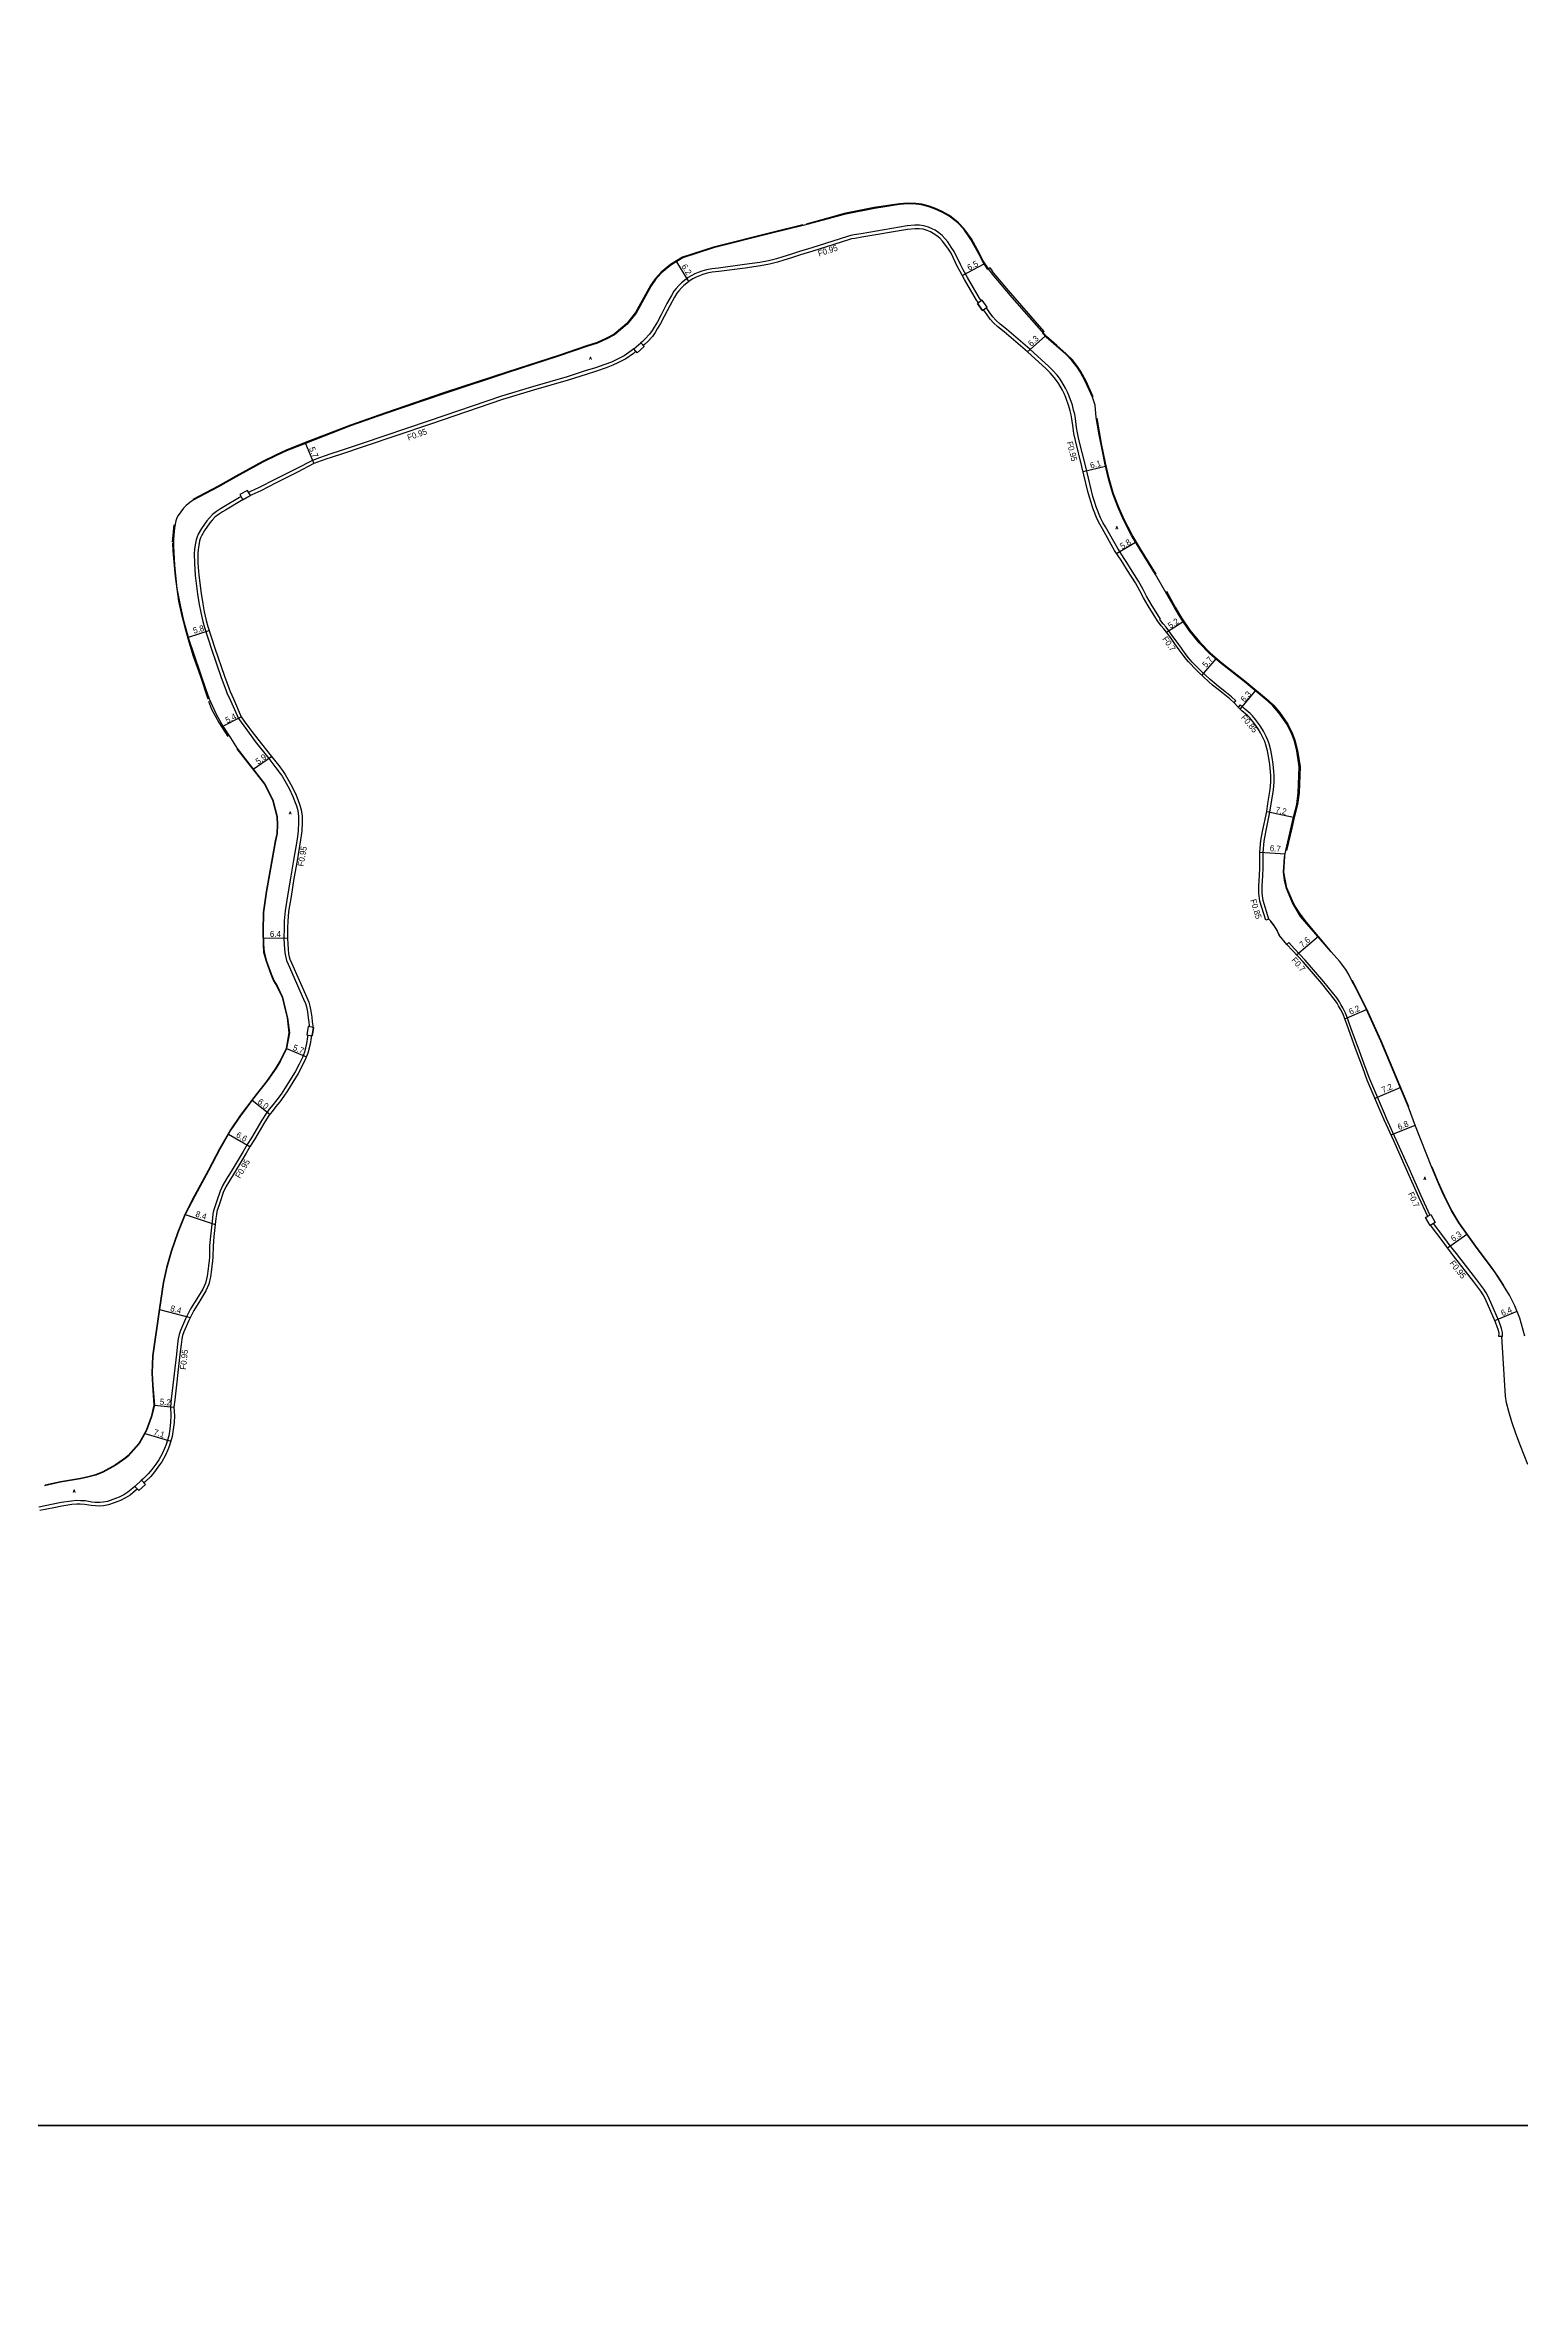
# Model space of a CAD drawing. Header units: metres. Extents: x -28002 to -25600, y -78000 to -76200.
# Drawn here: x -26322 to -25931, y -77442 to -76850 of the extents above; entities that cross this region are included whole.
import ezdxf

# ---------------------------------------------------------------- set-up
doc = ezdxf.new("R2010")
doc.units = ezdxf.units.M
doc.header["$LTSCALE"] = 2.5
for name, color, linetype in [('側溝・桝', 7, 'Continuous'), ('図郭', 7, 'Continuous'), ('幅員', 7, 'Continuous'), ('歩道・分離帯・安全施設', 7, 'Continuous'), ('舗装', 7, 'Continuous'), ('道路', 7, 'Continuous')]:
    doc.layers.add(name, color=color, linetype=linetype)
doc.styles.get("Standard").update_dxf_attribs({"font": ''})
doc.styles.add('YOKO_DECO', font='txt.shx', dxfattribs={"bigfont": 'extfont.shx'})
doc.styles.get('Standard').set_extended_font_data('@MS PGothic')

msp = doc.modelspace()

# ---------------------------------------------------------------- linework, layer by layer
at = {"layer": '側溝・桝'}
for points in [[(-26074.11, -76917.73), (-26074.57, -76917.08), (-26077.75, -76911.62), (-26078.94, -76909.53), (-26079.63, -76908.14), (-26081.29, -76904.72), (-26082.06, -76903.56), (-26083.02, -76902.19), (-26083.67, -76901.34), (-26084.46, -76900.51), (-26085.32, -76899.78), (-26086.34, -76899.12), (-26087.13, -76898.69), (-26088.11, -76898.29), (-26089.32, -76897.92), (-26090.45, -76897.76), (-26091.69, -76897.77), (-26093.73, -76897.96), (-26105.85, -76900.04), (-26107.75, -76900.34), (-26108.66, -76900.5), (-26109.51, -76900.71), (-26115.3, -76902.56), (-26118.94, -76903.71), (-26122.19, -76904.72), (-26124.57, -76905.5), (-26126.6, -76906.13), (-26128.28, -76906.62), (-26130.36, -76907.16), (-26132.66, -76907.59), (-26136.71, -76908.17), (-26143.6, -76909.08), (-26145.4, -76909.3), (-26146.77, -76909.53), (-26148.04, -76909.89), (-26148.99, -76910.26), (-26149.87, -76910.65), (-26150.81, -76911.14), (-26151.61, -76911.62), (-26152.56, -76912.34), (-26153.38, -76913.04), (-26154.06, -76913.66), (-26154.82, -76914.5), (-26155.37, -76915.21), (-26156.07, -76916.36), (-26157.24, -76918.49), (-26158.77, -76921.42), (-26159.77, -76923.32), (-26160.59, -76924.7), (-26161.14, -76925.6), (-26161.82, -76926.58), (-26162.96, -76927.79), (-26163.8, -76928.56), (-26164.11, -76928.82)], [(-26007.27, -77023.98), (-26006.81, -77023.45), (-26008.03, -77022.39), (-26009.79, -77021.02), (-26011.44, -77019.69), (-26012.57, -77018.76), (-26013.6, -77017.83), (-26014.95, -77016.62), (-26016.16, -77015.49), (-26017.3, -77014.33), (-26018.36, -77013.25), (-26018.87, -77012.7), (-26019.37, -77012.08), (-26020.23, -77010.96), (-26021.25, -77009.55), (-26022.38, -77007.98), (-26023.46, -77006.44), (-26024.6, -77004.94), (-26025.3, -77004.03), (-26026.06, -77003.14), (-26026.95, -77002), (-26026.76, -77001.89), (-26029.24, -76997.89), (-26030.45, -76995.77), (-26031.36, -76994.01), (-26032.59, -76991.83), (-26034.66, -76988.54), (-26035.7, -76986.89), (-26036.4, -76985.83), (-26038.08, -76983.24), (-26041.31, -76977.52), (-26042.01, -76976.32), (-26042.66, -76975.07), (-26043.75, -76972.21), (-26044.23, -76970.77), (-26044.62, -76969.43), (-26045.04, -76967.93), (-26046.63, -76961.31), (-26048.32, -76954.43), (-26048.73, -76952.6), (-26048.95, -76951.2), (-26049.26, -76948.85), (-26049.43, -76947.74), (-26049.72, -76946.61), (-26050.05, -76945.3), (-26050.9, -76942.94), (-26051.34, -76941.9), (-26051.85, -76940.88), (-26052.85, -76939.17), (-26053.49, -76938.23), (-26054.12, -76937.42), (-26055.25, -76936.17), (-26056.3, -76935.07), (-26061.34, -76930.55), (-26067.5, -76925.25), (-26069.13, -76923.89), (-26070.25, -76922.87), (-26071.08, -76921.99), (-26072.05, -76920.67), (-26072.79, -76919.61)], [(-26166.02, -76930.42), (-26166.67, -76930.97), (-26168.55, -76932.31), (-26170.64, -76933.32), (-26171.91, -76933.93), (-26173.63, -76934.6), (-26176.15, -76935.47), (-26178.83, -76936.3), (-26183.63, -76937.85), (-26192.79, -76940.52), (-26201.01, -76942.93), (-26220.07, -76949.46), (-26237.8, -76955.43), (-26243.33, -76957.3), (-26246.35, -76958.27), (-26247.62, -76958.75), (-26249.09, -76959.28), (-26250.93, -76959.95), (-26255.28, -76962.2), (-26260.92, -76965.02), (-26265.06, -76967.13), (-26267.33, -76968.15), (-26267.82, -76968.43)], [(-26269.8, -76969.53), (-26270.19, -76969.75), (-26274.41, -76972.24), (-26275.24, -76972.74), (-26276.29, -76973.43), (-26277.37, -76974.26), (-26278.18, -76975.1), (-26278.83, -76975.87), (-26280.27, -76977.95), (-26281.15, -76979.43), (-26281.42, -76980.09), (-26281.68, -76980.93), (-26281.93, -76982.24), (-26282.12, -76983.41), (-26282.19, -76984.63), (-26282.15, -76987.12), (-26281.93, -76990.34), (-26281.32, -76995.26), (-26280.88, -76998.01), (-26280.49, -77000.16), (-26279.92, -77002.49), (-26279.51, -77004.05), (-26277.65, -77009.83), (-26275.06, -77017.27), (-26273.85, -77020.6), (-26273.57, -77021.33), (-26272.64, -77023.36), (-26270.49, -77028.13), (-26269.79, -77029.08), (-26269.09, -77030.05), (-26268.15, -77031.44), (-26266.11, -77034.19), (-26262.46, -77038.75), (-26260.61, -77041.14), (-26259.48, -77042.65), (-26258.98, -77043.42), (-26258.26, -77044.63), (-26257.14, -77046.64), (-26256.14, -77048.76), (-26255.66, -77049.89), (-26255.16, -77051.26), (-26254.84, -77052.5), (-26254.6, -77054.05), (-26254.59, -77055.53), (-26254.69, -77057.84), (-26254.98, -77060.05), (-26255.94, -77065.58), (-26256.75, -77070.32), (-26257.51, -77075.02), (-26258.17, -77079), (-26258.4, -77081.62), (-26258.45, -77083.45), (-26258.47, -77086.29), (-26258.33, -77089.21), (-26258.2, -77090.48), (-26258, -77091.34), (-26257.77, -77092.06), (-26257.39, -77093.05), (-26253.31, -77102.29), (-26252.81, -77103.44), (-26252.54, -77104.38), (-26252.29, -77105.66), (-26252.07, -77107.24), (-26251.9, -77108.43), (-26251.82, -77109.32), (-26251.86, -77109.61)], [(-25998.11, -77081.2), (-25999.66, -77076.23), (-25999.89, -77074.28), (-25999.93, -77072.4), (-25999.67, -77069.72), (-25999.62, -77067.59), (-25999.65, -77066.23), (-25999.6, -77063.52), (-25999.33, -77060.54), (-25998.93, -77058.18), (-25997.84, -77052.92), (-25997.5, -77050.74), (-25997.18, -77048.67), (-25996.9, -77047.02), (-25996.74, -77045.01), (-25996.74, -77043.19), (-25996.8, -77042.16), (-25997.02, -77040.2), (-25997.27, -77038.45), (-25997.6, -77036.52), (-25998.05, -77034.86), (-25998.41, -77033.91), (-25998.83, -77032.94), (-25999.55, -77031.52), (-26000.22, -77030.38), (-26000.84, -77029.47), (-26001.67, -77028.37), (-26002.48, -77027.43), (-26003.03, -77026.83), (-26004.65, -77025.48), (-26005.67, -77024.54), (-26006.26, -77025.18)], [(-25955.52, -77159.36), (-25957.82, -77154.34), (-25961.05, -77147.1), (-25964.46, -77139.47), (-25967, -77133.9), (-25967.57, -77132.54), (-25971.45, -77123.51), (-25972.65, -77120.23), (-25974.55, -77115.12), (-25975.99, -77111.14), (-25976.78, -77108.95), (-25977.34, -77107.32), (-25977.83, -77106), (-25978.53, -77104.63), (-25979.07, -77103.71), (-25979.48, -77103.03), (-25980.18, -77101.99), (-25983.62, -77097.78), (-25988.51, -77092.03), (-25991.32, -77088.99), (-25992.86, -77087.37), (-25993.37, -77087.84)], [(-26252.17, -77111.83), (-26252.24, -77112.28), (-26252.49, -77114.06), (-26253.09, -77116.35), (-26253.6, -77117.77), (-26254.46, -77119.54), (-26255.51, -77121.5), (-26258.32, -77126.04), (-26259.23, -77127.39), (-26260.33, -77128.9), (-26261.35, -77130.13), (-26262.35, -77131.42), (-26263.21, -77132.52), (-26264.31, -77134.26), (-26267.1, -77138.93), (-26268.2, -77140.71), (-26269.27, -77142.55), (-26272.39, -77147.84), (-26273.66, -77149.84), (-26274.64, -77151.52), (-26275.38, -77153.08), (-26276.24, -77155.62), (-26277.08, -77158.23), (-26277.27, -77159.07), (-26277.41, -77160.21), (-26277.91, -77164.98), (-26278.14, -77167.51), (-26278.2, -77170.38), (-26278.27, -77171.48), (-26278.43, -77172.69), (-26278.55, -77173.62), (-26278.8, -77175.56), (-26279.26, -77177.37), (-26279.95, -77178.97), (-26281.49, -77181.52), (-26283.14, -77184.19), (-26283.69, -77185.2), (-26284.46, -77186.82), (-26285.8, -77189.92), (-26286.18, -77190.97), (-26286.41, -77192.07), (-26286.58, -77193.45), (-26286.92, -77196.13), (-26288.26, -77208.03), (-26288.49, -77210.03), (-26288.34, -77212.39), (-26288.47, -77214.15), (-26288.68, -77215.95), (-26288.95, -77217.72), (-26289.63, -77219.98), (-26290.05, -77221.11), (-26290.66, -77222.45), (-26291.56, -77224.06), (-26292.12, -77224.89), (-26293.41, -77226.65), (-26294.38, -77227.81), (-26295.69, -77229.08), (-26296.13, -77229.49)], [(-25936.55, -77191.5), (-25936.35, -77191.51), (-25936.34, -77190.46), (-25936.58, -77189.39), (-25936.88, -77188.56), (-25937.34, -77187.34), (-25938.55, -77184.53), (-25939.47, -77182.47), (-25940.18, -77180.88), (-25940.69, -77179.96), (-25941.31, -77179.01), (-25943.18, -77176.48), (-25948.54, -77169.55), (-25950.41, -77167.14), (-25951.29, -77165.95), (-25954.58, -77161.6)], [(-26297.9, -77231.11), (-26298.43, -77231.6), (-26299.72, -77232.64), (-26300.84, -77233.33), (-26302.07, -77233.95), (-26303.01, -77234.29), (-26303.68, -77234.55), (-26305.14, -77235.08), (-26306.28, -77235.26), (-26307.19, -77235.35), (-26308.34, -77235.34), (-26309.29, -77235.25), (-26311.05, -77234.95), (-26312.28, -77234.88), (-26313.3, -77234.86), (-26314.66, -77234.98), (-26317.35, -77235.36), (-26319.51, -77235.82), (-26323.24, -77236.56)]]:
    msp.add_lwpolyline(points, dxfattribs=at)
for points in [[(-26075.12, -76918.45), (-26073.78, -76920.32), (-26072.57, -76919.45), (-26073.9, -76917.58)], [(-26163.23, -76929.86), (-26165.14, -76931.46), (-26166.02, -76930.42), (-26164.11, -76928.82)], [(-26267.36, -76969.24), (-26268.13, -76967.85), (-26270.12, -76968.95), (-26269.35, -76970.35)], [(-26251, -77112), (-26250.68, -77109.79), (-26252.12, -77109.57), (-26252.45, -77111.79)], [(-25954.13, -77161.33), (-25955.5, -77162.13), (-25956.71, -77160.05), (-25955.34, -77159.26)], [(-26296.88, -77232.22), (-26297.9, -77231.11), (-26296.13, -77229.49), (-26295.11, -77230.6)]]:
    msp.add_lwpolyline(points, close=True, dxfattribs=at)
at = {"layer": '図郭'}
for points in [[(-26400, -76800), (-25600, -76800), (-25600, -77400), (-26400, -77400)], [(-26400, -77400), (-25600, -77400), (-25600, -78000), (-26400, -78000)]]:
    msp.add_lwpolyline(points, close=True, dxfattribs=at)
at = {"layer": '幅員'}
for points in [[(-26154.67, -76907.41), (-26151.52, -76912.65)], [(-26079.16, -76911.03), (-26073.39, -76907.95)], [(-26061.95, -76931.25), (-26057.25, -76927.08)], [(-26252.81, -76955.48), (-26250.61, -76960.74)], [(-26047.21, -76962.89), (-26041.32, -76961.48)], [(-26038.36, -76984.52), (-26033.35, -76981.53)], [(-26025.16, -77005.36), (-26020.81, -77002.47)], [(-26283.75, -77006.67), (-26278.25, -77004.9)], [(-26015.81, -77016.78), (-26012.08, -77012.41)], [(-26005.7, -77025.7), (-26001.69, -77020.8)], [(-26274.61, -77030.17), (-26269.8, -77027.72)], [(-26266.61, -77041.54), (-26261.73, -77038.17)], [(-25998.67, -77052.75), (-25991.63, -77054.23)], [(-26000.47, -77063.47), (-25993.82, -77063.91)], [(-26263.94, -77086.12), (-26257.54, -77086.17)], [(-25990.79, -77090.59), (-25985.02, -77085.71)], [(-25977.99, -77107.55), (-25972.31, -77105.01)], [(-26257.82, -77115.4), (-26252.53, -77117.54)], [(-25970.05, -77128.52), (-25963.38, -77125.71)], [(-26266.9, -77129.06), (-26262.19, -77132.74)], [(-26273.17, -77137.98), (-26267.46, -77141.3)], [(-25965.82, -77138.17), (-25959.46, -77135.64)], [(-26284.63, -77159.25), (-26276.65, -77161.91)], [(-25950.86, -77168.08), (-25945.79, -77164.41)], [(-26291.37, -77184.34), (-26283.24, -77186.44)], [(-25938.4, -77187.22), (-25932.5, -77184.81)], [(-26292.74, -77209.63), (-26287.56, -77210.12)], [(-26295.23, -77217.1), (-26288.4, -77219.14)]]:
    msp.add_lwpolyline(points, dxfattribs=at)
at = {"layer": '歩道・分離帯・安全施設'}
for points in [[(-26044.57, -76943.1), (-26046.41, -76939.03), (-26047.83, -76936.43), (-26048.67, -76935.15), (-26050.03, -76933.39), (-26051.67, -76931.72), (-26054.18, -76929.54), (-26056.88, -76927.2), (-26058.14, -76925.78), (-26065.93, -76916.86), (-26071.19, -76910.71), (-26072.21, -76909.34), (-26073.64, -76907.21), (-26074.62, -76905.24), (-26076.71, -76901.4), (-26078.63, -76898.69), (-26080.25, -76897.01), (-26082.5, -76895.23), (-26084.52, -76894.11), (-26086.4, -76893.29), (-26088.18, -76892.67), (-26089.88, -76892.2), (-26091.47, -76892), (-26093.62, -76891.93), (-26095.79, -76892.1), (-26102.44, -76893.11), (-26110.4, -76894.7), (-26114.69, -76895.88), (-26120.43, -76897.5)], [(-26121.31, -76897.66), (-26129.55, -76899.7), (-26144.96, -76903.59), (-26153.08, -76906.23), (-26156.29, -76908.15), (-26158.77, -76910.21), (-26160.38, -76911.98), (-26161.56, -76913.73), (-26165.54, -76920.88), (-26167.88, -76923.78), (-26171.18, -76926.57), (-26173.17, -76927.66), (-26175.66, -76928.76), (-26178.46, -76929.63), (-26185.94, -76932.16), (-26199.3, -76936.51), (-26216, -76942.02), (-26231.59, -76947.33), (-26240.93, -76950.63), (-26252.9, -76955.23), (-26257.89, -76957.24), (-26260.55, -76958.49), (-26264.15, -76960.25), (-26271.19, -76964.08), (-26275.86, -76966.73), (-26282.57, -76970.3)], [(-26027.88, -76989.99), (-26032.06, -76983.28), (-26034.23, -76979.64), (-26036.33, -76975.57), (-26037.86, -76972.12), (-26039.16, -76968.73), (-26040.32, -76964.71), (-26041.32, -76960.59), (-26042.33, -76955.47), (-26043.5, -76948.74)], [(-26287.98, -76981.52), (-26287.5, -76976.95)], [(-26287.91, -76981.82), (-26287.83, -76983.79), (-26287.27, -76990.63), (-26286.37, -76997.12), (-26285.69, -77000.31), (-26284.51, -77004.74), (-26283.77, -77007.25), (-26282.56, -77011.44), (-26280.57, -77017.05), (-26278.62, -77022.91)], [(-26025.19, -76994.47), (-26022.85, -76998.69), (-26021.17, -77001.55), (-26019.03, -77004.76), (-26016.4, -77007.99), (-26013.57, -77010.86), (-26010.56, -77013.44), (-26004.5, -77018.23), (-25998.22, -77023.37), (-25996.92, -77024.64), (-25995.3, -77026.48), (-25993.12, -77029.6), (-25991.84, -77032.2), (-25991.23, -77033.85), (-25990.55, -77036.64), (-25989.86, -77040.93), (-25990.14, -77047.81), (-25990.55, -77050.89), (-25991.44, -77054.28), (-25992.06, -77057.12), (-25993.41, -77063.06)], [(-26278.43, -77023.53), (-26277.62, -77025.71), (-26275.66, -77029.21), (-26273.34, -77032.87)], [(-26270.91, -77036.16), (-26263.65, -77045.52), (-26261.51, -77049.65), (-26260.4, -77054.04), (-26260.26, -77056.26), (-26260.39, -77058.57), (-26260.77, -77060.5), (-26263.18, -77073.86), (-26264.01, -77079.42), (-26264.07, -77084.28), (-26264.01, -77087.85), (-26263.85, -77089.93), (-26263.18, -77092.27), (-26261.94, -77095.68), (-26261.21, -77097.44), (-26260.36, -77098.86), (-26258.97, -77101.83), (-26258.15, -77105.18), (-26257.66, -77107.25), (-26257.15, -77111.23), (-26257.91, -77115.37), (-26259.54, -77118.72), (-26260.62, -77120.5), (-26262.94, -77123.78), (-26266.48, -77128.34), (-26270.06, -77133.07), (-26272.63, -77136.84), (-26275.55, -77141.9), (-26278.48, -77147.64), (-26282.17, -77154.35), (-26284.72, -77159.21), (-26286.62, -77164.07), (-26288.29, -77168.92), (-26289.53, -77173.25), (-26290.39, -77177.2), (-26291.47, -77184.32), (-26293.2, -77196.62), (-26293.42, -77201.13), (-26293.24, -77204.32), (-26292.85, -77209.62), (-26293.56, -77212.69), (-26294.92, -77216.31), (-26296.82, -77219.8), (-26299.62, -77222.91), (-26300.34, -77223.54), (-26302.98, -77225.43), (-26306.35, -77227.24), (-26308.28, -77228.03), (-26310.32, -77228.6), (-26312.25, -77228.97), (-26317.57, -77229.89), (-26321.58, -77230.76)], [(-25981.8, -77089.51), (-25988.16, -77082), (-25989.83, -77079.79), (-25991.13, -77077.77), (-25991.86, -77076.33), (-25993.37, -77072.92), (-25994.14, -77068.79), (-25993.87, -77064.63)], [(-25997.67, -77081.8), (-25996.98, -77082.65), (-25996.39, -77083.52), (-25995.96, -77084.24), (-25995.42, -77085.43)], [(-25961.12, -77130.81), (-25968.46, -77113.37), (-25972.28, -77104.83), (-25976.05, -77097.43)], [(-25936.02, -77177.97), (-25937.56, -77175.49), (-25939.25, -77173.12), (-25943.37, -77167.58), (-25947.84, -77161.41), (-25949.79, -77158.17), (-25951.64, -77154.47), (-25953.4, -77150.6), (-25954.92, -77146.75)]]:
    msp.add_lwpolyline(points, dxfattribs=at)
at = {"layer": '道路'}
for points in [[(-25930.48, -77191.42), (-25931.76, -77186.61), (-25933.08, -77183.38), (-25934.54, -77180.51), (-25936.11, -77178.02), (-25937.64, -77175.54), (-25938.32, -77174.6), (-25939.33, -77173.18), (-25943.45, -77167.64), (-25947.92, -77161.47), (-25949.9, -77158.1), (-25951.33, -77155.23), (-25952.26, -77153.25), (-25953.49, -77150.64), (-25955.01, -77146.79), (-25959.36, -77135.91), (-25961.22, -77130.85), (-25968.55, -77113.41), (-25972.37, -77104.87), (-25975.23, -77099.26), (-25976.14, -77097.47), (-25976.9, -77096), (-25977.81, -77094.48), (-25979.43, -77092.31), (-25981.68, -77089.81), (-25989.73, -77080.44), (-25991.9, -77076.87), (-25993.47, -77073.07), (-25993.99, -77070.89), (-25994.24, -77068.72), (-25994, -77064.77), (-25993.61, -77063.01), (-25991.63, -77054.23), (-25990.75, -77050.85), (-25990.35, -77047.79), (-25990.07, -77040.94), (-25990.76, -77036.69), (-25991.43, -77033.91), (-25992.03, -77032.28), (-25993.3, -77029.7), (-25995.46, -77026.61), (-25997.07, -77024.79), (-25998.36, -77023.53), (-26004.63, -77018.39), (-26010.69, -77013.6), (-26013.71, -77011.02), (-26016.55, -77008.13), (-26019.2, -77004.88), (-26021.35, -77001.66), (-26023.03, -76998.79), (-26028.06, -76990.1), (-26032.24, -76983.39), (-26034.42, -76979.75), (-26036.52, -76975.66), (-26038.06, -76972.2), (-26039.36, -76968.8), (-26040.53, -76964.77), (-26041.52, -76960.63), (-26042.12, -76957.48), (-26042.95, -76953.13), (-26043.73, -76948.62), (-26044.05, -76945.29), (-26044.75, -76943.18), (-26046.59, -76939.12), (-26048, -76936.53), (-26048.83, -76935.26), (-26050.18, -76933.52), (-26051.81, -76931.87), (-26054.31, -76929.69), (-26057.02, -76927.35), (-26057.95, -76926.29), (-26057.5, -76925.9), (-26066.91, -76915), (-26071.28, -76909.89), (-26071.14, -76909.79), (-26071.77, -76908.99), (-26072.39, -76909.45), (-26073.82, -76907.31), (-26074.8, -76905.34), (-26076.88, -76901.51), (-26078.79, -76898.81), (-26080.38, -76897.15), (-26082.61, -76895.4), (-26084.61, -76894.29), (-26086.48, -76893.48), (-26088.24, -76892.86), (-26089.91, -76892.39), (-26091.48, -76892.2), (-26093.62, -76892.13), (-26095.77, -76892.3), (-26102.4, -76893.31), (-26110.36, -76894.9), (-26114.63, -76896.07), (-26121.26, -76897.86), (-26129.5, -76899.89), (-26144.9, -76903.78), (-26152.99, -76906.41), (-26156.18, -76908.32), (-26158.63, -76910.36), (-26160.22, -76912.1), (-26161.39, -76913.83), (-26165.37, -76920.99), (-26167.74, -76923.92), (-26171.06, -76926.73), (-26173.08, -76927.84), (-26175.59, -76928.95), (-26178.4, -76929.82), (-26185.88, -76932.35), (-26199.24, -76936.7), (-26215.94, -76942.21), (-26231.52, -76947.52), (-26240.86, -76950.82), (-26252.81, -76955.48), (-26257.8, -76957.42), (-26260.46, -76958.67), (-26264.06, -76960.43), (-26271.09, -76964.25), (-26275.76, -76966.9), (-26282.47, -76970.48), (-26283.38, -76971.04), (-26284.36, -76971.83), (-26285.01, -76972.51), (-26286.47, -76974.52), (-26286.8, -76975.15), (-26287.04, -76975.86), (-26287.38, -76977.78), (-26287.71, -76980.75), (-26287.72, -76982.59), (-26287.39, -76987.62), (-26286.77, -76993.75), (-26285.85, -76998.67), (-26284.99, -77002.26), (-26283.6, -77007.23), (-26279.21, -77020.25), (-26278.29, -77022.97), (-26276.42, -77026.99), (-26274.61, -77030.17), (-26272.61, -77033.27), (-26270.83, -77036.1), (-26263.57, -77045.46), (-26261.42, -77049.62), (-26260.3, -77054.02), (-26260.16, -77056.26), (-26260.3, -77058.58), (-26260.68, -77060.52), (-26263.08, -77073.87), (-26263.91, -77079.43), (-26263.97, -77084.28), (-26263.91, -77087.84), (-26263.75, -77089.91), (-26263.09, -77092.24), (-26261.85, -77095.64), (-26261.12, -77097.4), (-26260.27, -77098.81), (-26258.88, -77101.79), (-26258.06, -77105.16), (-26257.56, -77107.23), (-26257.05, -77111.23), (-26257.82, -77115.4), (-26259.46, -77118.76), (-26260.54, -77120.56), (-26262.86, -77123.84), (-26266.4, -77128.4), (-26269.98, -77133.13), (-26272.55, -77136.89), (-26275.46, -77141.95), (-26278.39, -77147.69), (-26282.08, -77154.4), (-26284.63, -77159.25), (-26286.52, -77164.1), (-26288.19, -77168.95), (-26289.43, -77173.28), (-26290.29, -77177.21), (-26291.37, -77184.34), (-26293.1, -77196.63), (-26293.32, -77201.13), (-26293.14, -77204.32), (-26292.74, -77209.63), (-26293.46, -77212.72), (-26294.82, -77216.35), (-26296.74, -77219.86), (-26299.55, -77222.98), (-26300.28, -77223.62), (-26302.92, -77225.52), (-26306.31, -77227.33), (-26308.25, -77228.12), (-26310.3, -77228.69), (-26312.23, -77229.07), (-26317.55, -77229.99), (-26321.82, -77230.92)], [(-25929.65, -77225.35), (-25931.6, -77220.41), (-25932.85, -77217.08), (-25933.88, -77214.03), (-25934.68, -77211.31), (-25935.28, -77208.99), (-25935.59, -77207.25), (-25936.55, -77191.5), (-25937.28, -77191.52), (-25937.27, -77190.56), (-25937.48, -77189.65), (-25937.75, -77188.88), (-25938.2, -77187.69), (-25939.4, -77184.9), (-25940.32, -77182.84), (-25941.01, -77181.3), (-25941.49, -77180.44), (-25942.07, -77179.54), (-25943.92, -77177.04), (-25949.28, -77170.12), (-25951.15, -77167.7), (-25952.03, -77166.5), (-25955.39, -77162.07), (-25955.5, -77162.13), (-25956.71, -77160.05), (-25956.13, -77159.72), (-25958.46, -77154.62), (-25961.69, -77147.38), (-25965.1, -77139.75), (-25967.63, -77134.18), (-25968.21, -77132.81), (-25972.1, -77123.77), (-25973.3, -77120.47), (-25975.2, -77115.36), (-25976.65, -77111.38), (-25977.44, -77109.18), (-25977.99, -77107.55), (-25978.47, -77106.28), (-25979.14, -77104.97), (-25979.67, -77104.06), (-25980.07, -77103.41), (-25980.74, -77102.41), (-25984.15, -77098.22), (-25989.03, -77092.49), (-25991.83, -77089.47), (-25993.37, -77087.84), (-25995.36, -77085.41), (-25995.9, -77084.21), (-25996.33, -77083.48), (-25996.92, -77082.61), (-25997.62, -77081.75), (-25998.11, -77081.2), (-25998.94, -77081.46), (-26000.52, -77076.43), (-26000.77, -77074.32), (-26000.8, -77072.34), (-26000.55, -77069.67), (-26000.5, -77067.59), (-26000.52, -77066.23), (-26000.47, -77063.47), (-26000.2, -77060.43), (-25999.8, -77058.03), (-25998.67, -77052.75), (-25998.36, -77050.58), (-25998.04, -77048.53), (-25997.77, -77046.92), (-25997.62, -77044.97), (-25997.62, -77043.22), (-25997.68, -77042.24), (-25997.89, -77040.31), (-25998.13, -77038.59), (-25998.46, -77036.71), (-25998.88, -77035.14), (-25999.22, -77034.24), (-25999.62, -77033.31), (-26000.32, -77031.94), (-26000.96, -77030.85), (-26001.56, -77029.99), (-26002.35, -77028.92), (-26003.13, -77028.01), (-26003.64, -77027.46), (-26005.23, -77026.13), (-26006.26, -77025.18), (-26007.27, -77023.98), (-26008.47, -77022.94), (-26010.23, -77021.57), (-26011.88, -77020.23), (-26013.03, -77019.3), (-26014.07, -77018.35), (-26015.43, -77017.14), (-26016.65, -77015.99), (-26017.8, -77014.83), (-26018.87, -77013.73), (-26019.4, -77013.16), (-26019.92, -77012.52), (-26020.79, -77011.38), (-26021.82, -77009.96), (-26022.96, -77008.39), (-26024.03, -77006.86), (-26025.16, -77005.36), (-26025.85, -77004.47), (-26026.58, -77003.61), (-26027.56, -77002.36), (-26030.04, -76998.36), (-26031.27, -76996.21), (-26032.19, -76994.44), (-26033.39, -76992.31), (-26035.45, -76989.04), (-26036.49, -76987.4), (-26037.19, -76986.34), (-26038.88, -76983.72), (-26042.12, -76977.99), (-26042.83, -76976.77), (-26043.51, -76975.45), (-26044.63, -76972.52), (-26045.12, -76971.05), (-26045.52, -76969.68), (-26045.95, -76968.17), (-26047.54, -76961.53), (-26049.23, -76954.64), (-26049.64, -76952.78), (-26049.88, -76951.34), (-26050.19, -76948.98), (-26050.35, -76947.92), (-26050.62, -76946.84), (-26050.95, -76945.57), (-26051.77, -76943.28), (-26052.19, -76942.29), (-26052.67, -76941.33), (-26053.64, -76939.67), (-26054.25, -76938.78), (-26054.84, -76938.02), (-26055.93, -76936.81), (-26056.95, -76935.74), (-26061.95, -76931.25), (-26068.1, -76925.96), (-26069.74, -76924.6), (-26070.91, -76923.54), (-26071.8, -76922.59), (-26072.8, -76921.21), (-26073.55, -76920.15), (-26073.78, -76920.32), (-26075.12, -76918.45), (-26074.88, -76918.27), (-26075.36, -76917.59), (-26078.56, -76912.09), (-26079.76, -76909.97), (-26080.47, -76908.55), (-26082.1, -76905.19), (-26082.83, -76904.08), (-26083.77, -76902.74), (-26084.38, -76901.95), (-26085.1, -76901.19), (-26085.87, -76900.54), (-26086.82, -76899.93), (-26087.53, -76899.54), (-26088.43, -76899.18), (-26089.53, -76898.83), (-26090.52, -76898.7), (-26091.65, -76898.7), (-26093.61, -76898.89), (-26105.7, -76900.96), (-26107.59, -76901.26), (-26108.47, -76901.41), (-26109.26, -76901.61), (-26115.02, -76903.45), (-26118.66, -76904.6), (-26121.91, -76905.61), (-26124.29, -76906.39), (-26126.33, -76907.02), (-26128.03, -76907.52), (-26130.16, -76908.07), (-26132.51, -76908.51), (-26136.58, -76909.1), (-26143.48, -76910.01), (-26145.27, -76910.22), (-26146.56, -76910.44), (-26147.75, -76910.78), (-26148.63, -76911.12), (-26149.47, -76911.49), (-26150.36, -76911.96), (-26151.08, -76912.39), (-26151.97, -76913.07), (-26152.76, -76913.74), (-26153.4, -76914.32), (-26154.1, -76915.1), (-26154.59, -76915.73), (-26155.26, -76916.83), (-26156.42, -76918.94), (-26157.94, -76921.86), (-26158.95, -76923.78), (-26159.79, -76925.18), (-26160.35, -76926.11), (-26161.09, -76927.17), (-26162.3, -76928.46), (-26163.19, -76929.26), (-26163.51, -76929.53), (-26163.23, -76929.86), (-26165.14, -76931.46), (-26165.45, -76931.1), (-26166.09, -76931.7), (-26168.07, -76933.11), (-26170.23, -76934.16), (-26171.53, -76934.79), (-26173.31, -76935.48), (-26175.86, -76936.36), (-26178.55, -76937.2), (-26183.36, -76938.74), (-26192.53, -76941.41), (-26200.73, -76943.83), (-26219.77, -76950.35), (-26237.51, -76956.32), (-26243.04, -76958.19), (-26246.04, -76959.15), (-26247.11, -76959.49), (-26248.61, -76960.02), (-26250.61, -76960.74), (-26254.87, -76963.04), (-26260.5, -76965.85), (-26264.63, -76967.96), (-26266.94, -76969.01), (-26269.72, -76970.56), (-26273.93, -76973.04), (-26274.73, -76973.53), (-26275.74, -76974.2), (-26276.76, -76974.97), (-26277.49, -76975.72), (-26278.07, -76976.42), (-26279.48, -76978.45), (-26280.31, -76979.86), (-26280.54, -76980.4), (-26280.77, -76981.16), (-26281.01, -76982.4), (-26281.18, -76983.51), (-26281.25, -76984.65), (-26281.22, -76987.08), (-26281, -76990.25), (-26280.4, -76995.13), (-26279.96, -76997.85), (-26279.57, -76999.97), (-26279.02, -77002.26), (-26278.61, -77003.79), (-26276.76, -77009.53), (-26274.18, -77016.95), (-26272.97, -77020.29), (-26272.7, -77020.97), (-26271.8, -77022.94), (-26269.8, -77027.72), (-26268.97, -77028.85), (-26267.77, -77030.52), (-26266.95, -77031.6), (-26265.37, -77033.62), (-26261.73, -77038.17), (-26259.87, -77040.58), (-26258.71, -77042.12), (-26258.19, -77042.93), (-26257.45, -77044.16), (-26256.31, -77046.21), (-26255.29, -77048.38), (-26254.79, -77049.55), (-26254.25, -77051.03), (-26253.93, -77052.32), (-26253.66, -77053.94), (-26253.66, -77055.55), (-26253.76, -77057.92), (-26254.06, -77060.19), (-26255.02, -77065.74), (-26255.83, -77070.47), (-26256.59, -77075.17), (-26257.24, -77079.12), (-26257.47, -77081.67), (-26257.52, -77083.47), (-26257.54, -77086.27), (-26257.4, -77089.13), (-26257.27, -77090.32), (-26257.1, -77091.09), (-26256.89, -77091.75), (-26256.52, -77092.69), (-26252.45, -77101.92), (-26251.93, -77103.13), (-26251.63, -77104.16), (-26251.37, -77105.51), (-26251.15, -77107.11), (-26250.98, -77108.32), (-26250.88, -77109.34), (-26250.93, -77109.75), (-26250.68, -77109.79), (-26251, -77112), (-26251.25, -77111.97), (-26251.31, -77112.41), (-26251.57, -77114.24), (-26252.2, -77116.63), (-26252.74, -77118.13), (-26253.63, -77119.96), (-26254.7, -77121.96), (-26257.54, -77126.55), (-26258.47, -77127.93), (-26259.59, -77129.47), (-26260.62, -77130.72), (-26261.61, -77132), (-26262.44, -77133.06), (-26263.52, -77134.75), (-26266.3, -77139.41), (-26267.4, -77141.19), (-26268.46, -77143.02), (-26271.6, -77148.34), (-26272.86, -77150.33), (-26273.81, -77151.96), (-26274.51, -77153.44), (-26275.35, -77155.91), (-26276.18, -77158.48), (-26276.35, -77159.23), (-26276.48, -77160.32), (-26276.98, -77165.07), (-26277.2, -77167.57), (-26277.27, -77170.42), (-26277.34, -77171.57), (-26277.5, -77172.81), (-26277.62, -77173.74), (-26277.88, -77175.73), (-26278.37, -77177.67), (-26279.12, -77179.4), (-26280.7, -77182.01), (-26282.33, -77184.65), (-26282.85, -77185.62), (-26283.61, -77187.21), (-26284.93, -77190.27), (-26285.28, -77191.22), (-26285.48, -77192.22), (-26285.65, -77193.57), (-26285.99, -77196.25), (-26287.32, -77208.2), (-26287.56, -77210.12), (-26287.41, -77212.47), (-26287.54, -77214.23), (-26287.75, -77216.07), (-26288.04, -77217.92), (-26288.74, -77220.28), (-26289.19, -77221.47), (-26289.83, -77222.87), (-26290.76, -77224.56), (-26291.36, -77225.43), (-26292.68, -77227.22), (-26293.69, -77228.44), (-26295.05, -77229.76), (-26295.5, -77230.18), (-26295.11, -77230.6), (-26296.88, -77232.22), (-26297.27, -77231.8), (-26297.82, -77232.31), (-26299.17, -77233.41), (-26300.38, -77234.15), (-26301.7, -77234.81), (-26302.68, -77235.16), (-26303.35, -77235.42), (-26304.9, -77235.99), (-26306.16, -77236.19), (-26307.15, -77236.29), (-26308.39, -77236.27), (-26309.41, -77236.18), (-26311.16, -77235.88), (-26312.32, -77235.81), (-26313.26, -77235.8), (-26314.56, -77235.91), (-26317.19, -77236.28), (-26319.32, -77236.73), (-26323.05, -77237.48)]]:
    msp.add_lwpolyline(points, dxfattribs=at)

# ---------------------------------------------------------------- texts
at = {"layer": '側溝・桝'}
for s, rotation, p in [('F0.95', 18, (-26117.02, -76906.07)), ('F0.95', 19, (-26225.56, -76954.7)), ('F0.95', 284, (-26051.56, -76955.13)), ('F0.7', 305, (-26026.36, -77007.13)), ('F0.85', 310, (-26005.59, -77027.96)), ('F0.95', 80, (-26253.32, -77067.34)), ('F0.85', 287, (-26003.06, -77076.16)), ('F0.7', 311, (-25992.26, -77092.09)), ('F0.95', 59, (-26270.11, -77149.84)), ('F0.7', 294, (-25961.39, -77153.71)), ('F0.95', 308, (-25950.43, -77172.15)), ('F0.95', 84, (-26284.39, -77200.32))]:
    msp.add_text(s, height=1.6, rotation=rotation, dxfattribs=at).set_placement(p)
at = {"layer": '幅員'}
for s, rotation, p in [('6.2', 303, (-26153.5, -76908.69)), ('6.5', 28, (-26077.34, -76909.81)), ('6.3', 44, (-26060.88, -76929.93)), ('5.7', 293, (-26251.89, -76956.77)), ('6.1', 14, (-26045.15, -76962.1)), ('5.8', 31, (-26036.87, -76983.47)), ('5.8', 16, (-26282.24, -77005.75)), ('5.2', 34, (-26024.14, -77004.46)), ('5.7', 49, (-26014.69, -77014.82)), ('6.3', 48, (-26004.57, -77023.96)), ('5.4', 27, (-26273.46, -77029.45)), ('5.9', 35, (-26265.29, -77040.37)), ('7.2', 348, (-25996.48, -77052.99)), ('6.7', 355, (-25997.92, -77063.18)), ('7.6', 40, (-25989.24, -77088.8)), ('6.2', 24, (-25976.53, -77106.49)), ('5.7', 338, (-26256.28, -77115.71)), ('6.0', 322, (-26265.59, -77129.72)), ('7.2', 23, (-25967.93, -77127.16)), ('6.8', 22, (-25963.71, -77136.95)), ('6.6', 330, (-26271.31, -77138.67)), ('8.4', 342, (-26282, -77159.74)), ('6.3', 36, (-25949.31, -77166.49)), ('8.4', 345, (-26288.65, -77184.72)), ('6.4', 22, (-25936.38, -77186.12)), ('5.2', 355, (-26291.34, -77209.47)), ('7.1', 343, (-26293.09, -77217.45))]:
    msp.add_text(s, height=1.6, rotation=rotation, dxfattribs=at).set_placement(p)
msp.add_text('6.4', height=1.6, dxfattribs=at).set_placement((-26262.19, -77085.88))
at = {"layer": '舗装', "style": 'YOKO_DECO'}
for p in [(-26177.76, -76933.29, 850.79), (-26038.63, -76978.08, 851.16), (-26257.12, -77053.44, 850.8), (-25957.14, -77150.06, 850.98), (-26314.19, -77232.67, 850.84)]:
    msp.add_text('A', height=0.75, dxfattribs=at).set_placement(p)

doc.saveas('drawing.dxf')
